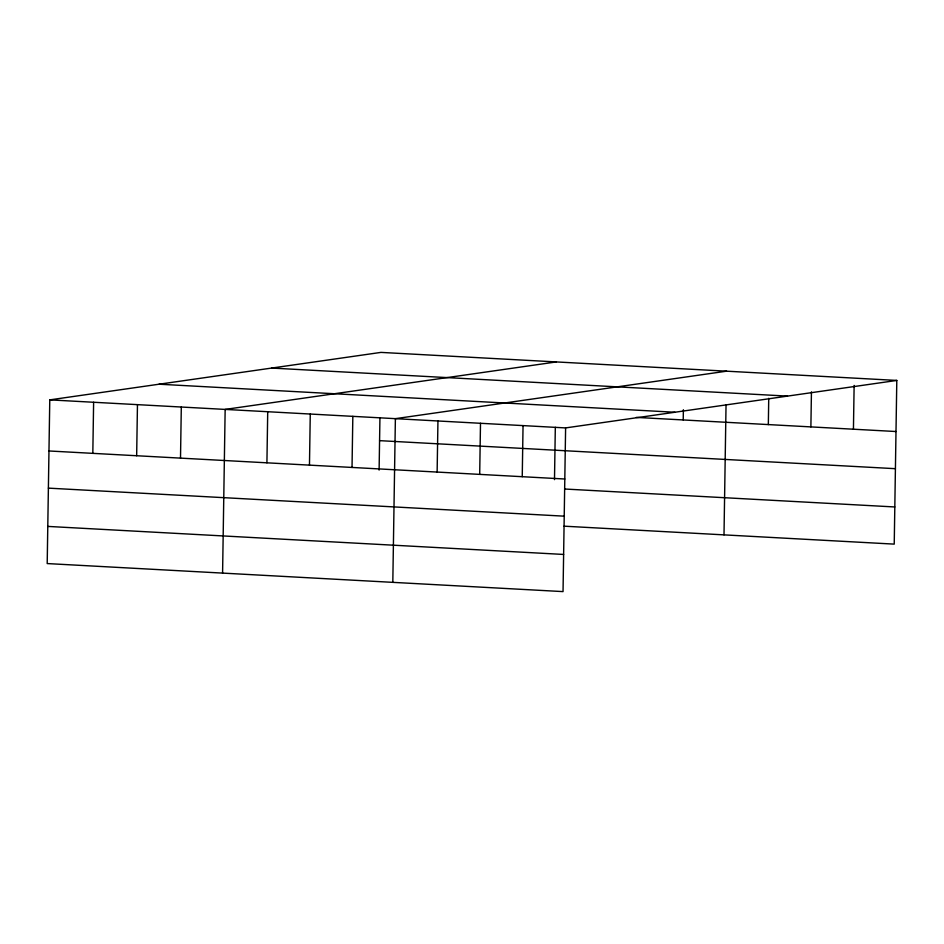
<?xml version="1.0" encoding="UTF-8"?>
<svg xmlns="http://www.w3.org/2000/svg" width="944" height="944" viewBox="0 0 944 944"><rect width="100%" height="100%" fill="white"/><g stroke="black" fill="none" stroke-linecap="round" stroke-linejoin="round"><path stroke-width="1.42" d="M896.8 380.432L380.963 352.395L49.772 399.878L47.2 563.568L563.037 591.605L565.609 427.915L896.8 380.432L894.228 544.122L564.052 526.174M92.819 453.356L93.621 402.262M136.656 455.74L137.458 404.646M180.505 458.123L181.307 407.029M222.583 573.102L225.156 409.413L556.346 361.93M266.916 462.82L267.718 411.726M309.467 465.132L310.269 414.038M352.029 467.445L352.832 416.351M379.11 470.088L379.936 417.779M392.81 582.354L395.383 418.664L726.573 371.181M437.131 472.071L437.945 420.977M479.694 474.384L480.496 423.29M522.244 476.696L523.047 425.602M554.494 479.623L555.32 427.313M683.22 419.962L683.373 409.743M724.001 534.87L726.042 404.752M768.333 424.588L768.735 398.309M810.884 426.9L811.439 391.866M853.435 429.213L854.131 385.412M271.671 368.066L787.508 396.102M159.064 384.208L674.901 412.245M636.256 417.401L895.998 431.526M49.772 399.878L565.609 427.915M379.571 440.647L895.419 468.684M48.97 450.972L564.807 479.009M564.63 489.016L894.818 506.963M48.38 488.131L564.229 516.167M47.778 526.41L563.627 554.447"/></g></svg>
